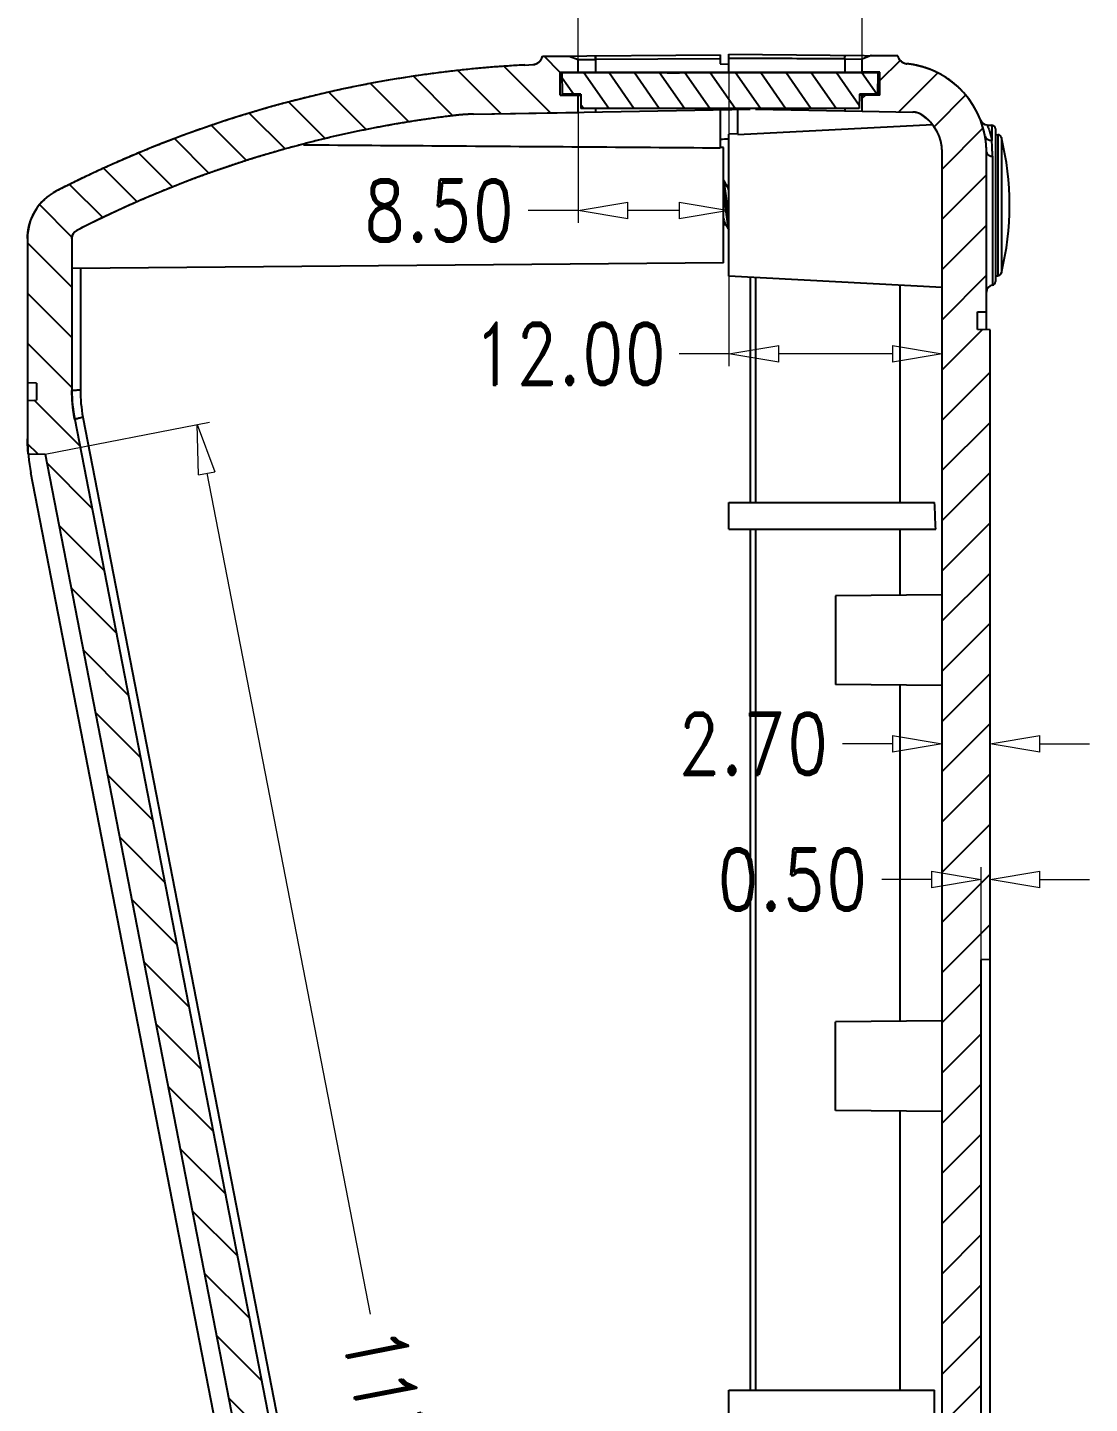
# Model space of a CAD drawing. Header units: millimetres. Extents: x 3559 to 4719, y 1270 to 1649.
# Drawn here: x 3699.2 to 3759, y 1490.3 to 1567.8 of the extents above; entities that cross this region are included whole.
import ezdxf

# ---------------------------------------------------------------- set-up
doc = ezdxf.new("R2010")
doc.units = ezdxf.units.MM
doc.layers.get('0').update_dxf_attribs({"linetype": 'CONTINUOUS'})
doc.layers.get('Defpoints').update_dxf_attribs({"linetype": 'CONTINUOUS'})
for name, color, linetype in [('02___PRT_ALL_AXES', 7, 'CONTINUOUS'), ('03___PRT_ALL_CURVES', 7, 'CONTINUOUS'), ('06___PRT_ALL_SURFS', 7, 'CONTINUOUS'), ('3_ALL_AXES', 7, 'CONTINUOUS')]:
    doc.layers.add(name, color=color, linetype=linetype)
doc.layers.add('dim', color=3, linetype='CONTINUOUS', lineweight=9)
doc.styles.add('longtou', font='romand.shx', dxfattribs={"width": 0.8, "bigfont": 'fangsong.shx'})
doc.dimstyles.new('YanXiu', dxfattribs={"dimtxt": 2.5, "dimasz": 2.2, "dimexe": 1, "dimexo": 0, "dimgap": 0.66, "dimtad": 0, "dimzin": 0, "dimdsep": 46, "dimtxsty": 'longtou', "dimblk": 'CLOSEDBLANK', "dimcen": 0, "dimclrd": 3, "dimclre": 3, "dimclrt": 7, "dimadec": 0, "dimazin": 0, "dimtfac": 1, "dimtdec": 4, "dimtofl": 0, "dimtmove": 0, "dimatfit": 3, "dimldrblk": 'CLOSEDBLANK', "dimfxl": 0, "dimtolj": 1, "dimtzin": 0, "dimlwd": 0, "dimlwe": 0, "dimarcsym": 0})

# ---------------------------------------------------------------- blocks, each defined once
blk = doc.blocks.new('_ClosedBlank')
at = {"color": 0, "linetype": 'ByBlock', "lineweight": -2}
for p, q in [((-1, 0.167), (0, 0)), ((-1, 0.167), (-1, -0.167)), ((0, 0), (-1, -0.167))]:
    blk.add_line(p, q, dxfattribs=at)
blk = doc.blocks.new('*D25')
at = {"layer": 'Defpoints', "color": 0}
for p in [(3730.202, 1570.229), (3730.202, 1566.038), (3746.202, 1566.069)]:
    blk.add_point(p, dxfattribs=at)
at = {"layer": 'dim', "color": 3, "lineweight": 5}
for p, q in [((3738.202, 1570.229), (3740.413, 1575.239)), ((3740.413, 1575.239), (3741.813, 1575.239)), ((3730.202, 1566.038), (3730.202, 1570.928)), ((3746.202, 1566.069), (3746.202, 1570.928)), ((3743.402, 1570.229), (3733.002, 1570.229))]:
    blk.add_line(p, q, dxfattribs=at)
at = {"layer": 'dim', "color": 3, "lineweight": 5, "xscale": 2.8, "yscale": 2.8, "zscale": 2.8, "rotation": 180}
blk.add_blockref('_ClosedBlank', (3730.202, 1570.229), dxfattribs=at)
at = {"layer": 'dim', "color": 3, "lineweight": 5, "xscale": 2.8, "yscale": 2.8, "zscale": 2.8}
blk.add_blockref('_ClosedBlank', (3746.202, 1570.229), dxfattribs=at)
at = {"layer": 'dim', "color": 7, "insert": (3747.979, 1575.239), "char_height": 3.5, "attachment_point": 5, "style": 'longtou'}
blk.add_mtext('16.00', dxfattribs=at)
blk = doc.blocks.new('*D33')
at = {"layer": 'Defpoints', "color": 0}
for p in [(3700.2, 1543.822), (3731.108, 1430.52), (3722.547, 1428.856)]:
    blk.add_point(p, dxfattribs=at)
at = {"layer": 'dim', "color": 3, "lineweight": 5}
for p, q in [((3700.2, 1543.822), (3709.447, 1545.619)), ((3709.295, 1542.737), (3718.503, 1495.365)), ((3730.573, 1433.269), (3721.365, 1480.641)), ((3722.547, 1428.856), (3731.794, 1430.654))]:
    blk.add_line(p, q, dxfattribs=at)
at = {"layer": 'dim', "color": 3, "lineweight": 5, "xscale": 2.8, "yscale": 2.8, "zscale": 2.8}
for p, rotation in [((3708.761, 1545.486), 100.9999999999931), ((3731.108, 1430.52), 280.9999999999931)]:
    blk.add_blockref('_ClosedBlank', p, dxfattribs=dict(at, rotation=rotation))
at = {"layer": 'dim', "color": 7, "insert": (3719.934, 1488.003), "char_height": 3.5, "attachment_point": 5, "rotation": 281, "style": 'longtou'}
blk.add_mtext('117.12', dxfattribs=at)
blk = doc.blocks.new('*D34')
at = {"layer": 'Defpoints', "color": 0}
for p in [(3738.702, 1565.289), (3730.202, 1563.069), (3730.202, 1557.541)]:
    blk.add_point(p, dxfattribs=at)
at = {"layer": 'dim', "color": 3, "lineweight": 5}
for p, q in [((3738.702, 1565.289), (3738.702, 1556.842)), ((3730.202, 1563.069), (3730.202, 1556.842)), ((3730.202, 1557.541), (3727.402, 1557.541)), ((3735.902, 1557.541), (3733.002, 1557.541))]:
    blk.add_line(p, q, dxfattribs=at)
at = {"layer": 'dim', "color": 3, "lineweight": 5, "xscale": 2.8, "yscale": 2.8, "zscale": 2.8, "rotation": 180}
blk.add_blockref('_ClosedBlank', (3730.202, 1557.541), dxfattribs=at)
at = {"layer": 'dim', "color": 3, "lineweight": 5, "xscale": 2.8, "yscale": 2.8, "zscale": 2.8}
blk.add_blockref('_ClosedBlank', (3738.702, 1557.541), dxfattribs=at)
at = {"layer": 'dim', "color": 7, "insert": (3722.369, 1557.541), "char_height": 3.5, "attachment_point": 5, "style": 'longtou'}
blk.add_mtext('8.50', dxfattribs=at)
blk = doc.blocks.new('*D35')
at = {"layer": 'Defpoints', "color": 0}
for p in [(3738.702, 1566.339), (3750.702, 1553.21), (3738.702, 1549.465)]:
    blk.add_point(p, dxfattribs=at)
at = {"layer": 'dim', "color": 3, "lineweight": 5}
for p, q in [((3738.702, 1566.339), (3738.702, 1548.765)), ((3750.702, 1553.21), (3750.702, 1548.765)), ((3738.702, 1549.465), (3735.902, 1549.465)), ((3747.902, 1549.465), (3741.502, 1549.465))]:
    blk.add_line(p, q, dxfattribs=at)
at = {"layer": 'dim', "color": 3, "lineweight": 5, "xscale": 2.8, "yscale": 2.8, "zscale": 2.8, "rotation": 180}
blk.add_blockref('_ClosedBlank', (3738.702, 1549.465), dxfattribs=at)
at = {"layer": 'dim', "color": 3, "lineweight": 5, "xscale": 2.8, "yscale": 2.8, "zscale": 2.8}
blk.add_blockref('_ClosedBlank', (3750.702, 1549.465), dxfattribs=at)
at = {"layer": 'dim', "color": 7, "insert": (3729.736, 1549.465), "char_height": 3.5, "attachment_point": 5, "style": 'longtou'}
blk.add_mtext('12.00', dxfattribs=at)
blk = doc.blocks.new('*D36')
at = {"layer": 'Defpoints', "color": 0}
for p in [(3752.902, 1519.852), (3752.902, 1515.336), (3753.402, 1515.339)]:
    blk.add_point(p, dxfattribs=at)
at = {"layer": 'dim', "color": 3, "lineweight": 5}
for p, q in [((3752.902, 1515.336), (3752.902, 1520.552)), ((3753.402, 1515.339), (3753.402, 1520.552)), ((3750.102, 1519.852), (3747.302, 1519.852)), ((3756.202, 1519.852), (3759.002, 1519.852))]:
    blk.add_line(p, q, dxfattribs=at)
at = {"layer": 'dim', "color": 3, "lineweight": 5, "xscale": 2.8, "yscale": 2.8, "zscale": 2.8}
blk.add_blockref('_ClosedBlank', (3752.902, 1519.852), dxfattribs=at)
at = {"layer": 'dim', "color": 3, "lineweight": 5, "xscale": 2.8, "yscale": 2.8, "zscale": 2.8, "rotation": 180}
blk.add_blockref('_ClosedBlank', (3753.402, 1519.852), dxfattribs=at)
at = {"layer": 'dim', "color": 7, "insert": (3742.269, 1519.852), "char_height": 3.5, "attachment_point": 5, "style": 'longtou'}
blk.add_mtext('0.50', dxfattribs=at)
blk = doc.blocks.new('*D37')
at = {"layer": 'Defpoints', "color": 0}
for p in [(3750.702, 1527.502), (3750.702, 1525.934), (3753.402, 1525.806)]:
    blk.add_point(p, dxfattribs=at)
at = {"layer": 'dim', "color": 3, "lineweight": 5}
for p, q in [((3750.702, 1525.934), (3750.702, 1528.202)), ((3753.402, 1525.806), (3753.402, 1528.202)), ((3747.902, 1527.502), (3745.102, 1527.502)), ((3756.202, 1527.502), (3759.002, 1527.502))]:
    blk.add_line(p, q, dxfattribs=at)
at = {"layer": 'dim', "color": 3, "lineweight": 5, "xscale": 2.8, "yscale": 2.8, "zscale": 2.8}
blk.add_blockref('_ClosedBlank', (3750.702, 1527.502), dxfattribs=at)
at = {"layer": 'dim', "color": 3, "lineweight": 5, "xscale": 2.8, "yscale": 2.8, "zscale": 2.8, "rotation": 180}
blk.add_blockref('_ClosedBlank', (3753.402, 1527.502), dxfattribs=at)
at = {"layer": 'dim', "color": 7, "insert": (3740.069, 1527.502), "char_height": 3.5, "attachment_point": 5, "style": 'longtou'}
blk.add_mtext('2.70', dxfattribs=at)

msp = doc.modelspace()

# ---------------------------------------------------------------- hatches: boundary and pattern name
h = msp.add_hatch()
h.set_pattern_fill('DEFAULT__3', color=5, scale=2, angle=135, style=0)
h.set_pattern_definition([(135, (2752.7221, 1037.0707), (-1.4142136, -1.4142136), [])])
edge = h.paths.add_edge_path()
edge.add_line((3738.702, 1414.889), (3738.702, 1415.892))
edge.add_line((3738.702, 1415.892), (3739.902, 1415.913))
edge.add_line((3739.902, 1415.913), (3739.902, 1416.779))
edge.add_line((3739.902, 1416.779), (3727.189, 1417.445))
edge.add_spline(control_points=[(3726.724, 1417.849), (3726.769, 1417.615), (3726.95, 1417.458), (3727.189, 1417.445)], knot_values=[0, 0, 0, 0, 1, 1, 1, 1], degree=3, periodic=0)
edge.add_line((3726.724, 1417.849), (3701.859, 1545.77))
edge.add_spline(control_points=[(3701.859, 1545.77), (3701.755, 1546.305), (3701.702, 1546.847), (3701.702, 1547.392)], knot_values=[0, 0, 0, 0, 1, 1, 1, 1], degree=3, periodic=0)
edge.add_line((3701.702, 1547.392), (3701.702, 1555.972))
edge.add_spline(control_points=[(3701.702, 1555.972), (3701.702, 1556.165), (3701.803, 1556.329), (3701.975, 1556.417)], knot_values=[0, 0, 0, 0, 1, 1, 1, 1], degree=3, periodic=0)
edge.add_spline(control_points=[(3723.325, 1562.9), (3715.858, 1562.027), (3708.665, 1559.843), (3701.975, 1556.417)], knot_values=[0, 0, 0, 0, 1, 1, 1, 1], degree=3, periodic=0)
edge.add_spline(control_points=[(3724.311, 1562.966), (3723.982, 1562.961), (3723.652, 1562.939), (3723.325, 1562.9)], knot_values=[0, 0, 0, 0, 1, 1, 1, 1], degree=3, periodic=0)
edge.add_line((3724.311, 1562.966), (3730.202, 1563.069))
edge.add_line((3730.202, 1563.069), (3730.202, 1564.039))
edge.add_line((3730.202, 1564.039), (3729.202, 1564.039))
edge.add_line((3729.202, 1564.039), (3729.202, 1565.339))
edge.add_line((3729.202, 1565.339), (3730.202, 1565.339))
edge.add_line((3730.202, 1565.339), (3730.202, 1566.038))
edge.add_line((3730.202, 1566.038), (3729.701, 1566.238))
edge.add_line((3729.701, 1566.238), (3728.202, 1566.225))
edge.add_spline(control_points=[(3727.649, 1565.759), (3727.927, 1565.774), (3728.14, 1565.953), (3728.202, 1566.225)], knot_values=[0, 0, 0, 0, 1, 1, 1, 1], degree=3, periodic=0)
edge.add_line((3727.649, 1565.759), (3727.202, 1565.736))
edge.add_spline(control_points=[(3727.202, 1565.736), (3717.978, 1565.252), (3709.057, 1562.852), (3700.835, 1558.642)], knot_values=[0, 0, 0, 0, 1, 1, 1, 1], degree=3, periodic=0)
edge.add_spline(control_points=[(3699.202, 1555.972), (3699.202, 1557.128), (3699.806, 1558.115), (3700.835, 1558.642)], knot_values=[0, 0, 0, 0, 1, 1, 1, 1], degree=3, periodic=0)
edge.add_line((3699.202, 1555.972), (3699.202, 1547.839))
edge.add_line((3699.202, 1547.839), (3699.702, 1547.812))
edge.add_line((3699.702, 1547.812), (3699.702, 1546.865))
edge.add_line((3699.702, 1546.865), (3699.202, 1546.839))
edge.add_line((3699.202, 1546.839), (3699.202, 1544.675))
edge.add_spline(control_points=[(3699.238, 1543.839), (3699.214, 1544.117), (3699.202, 1544.396), (3699.202, 1544.675)], knot_values=[0, 0, 0, 0, 1, 1, 1, 1], degree=3, periodic=0)
edge.add_line((3699.238, 1543.839), (3700.2, 1543.822))
edge.add_line((3700.2, 1543.822), (3722.547, 1428.856))
edge.add_line((3722.547, 1428.856), (3721.532, 1428.839))
edge.add_line((3721.532, 1428.839), (3722.098, 1425.926))
edge.add_line((3722.098, 1425.926), (3722.612, 1425.899))
edge.add_line((3722.612, 1425.899), (3722.793, 1424.969))
edge.add_line((3722.793, 1424.969), (3722.289, 1424.942))
edge.add_line((3722.289, 1424.942), (3723.755, 1417.399))
edge.add_spline(control_points=[(3726.543, 1414.976), (3725.111, 1415.051), (3724.029, 1415.992), (3723.755, 1417.399)], knot_values=[0, 0, 0, 0, 1, 1, 1, 1], degree=3, periodic=0)
edge.add_line((3726.543, 1414.976), (3738.202, 1414.365))
edge.add_line((3738.202, 1414.365), (3738.202, 1414.88))
edge.add_line((3738.202, 1414.88), (3738.702, 1414.889))
h = msp.add_hatch()
h.set_pattern_fill('A', color=5, scale=2, angle=45, style=0)
h.set_pattern_definition([(45, (2752.7221, 1037.0707), (-1.4142136, 1.4142136), [])])
edge = h.paths.add_edge_path()
edge.add_line((3738.702, 1414.339), (3738.702, 1415.842))
edge.add_line((3738.702, 1415.842), (3740.202, 1415.868))
edge.add_line((3740.202, 1415.868), (3740.202, 1416.921))
edge.add_line((3740.202, 1416.921), (3748.333, 1417.347))
edge.add_spline(control_points=[(3750.702, 1419.843), (3750.702, 1418.439), (3749.736, 1417.42), (3748.333, 1417.347)], knot_values=[0, 0, 0, 0, 1, 1, 1, 1], degree=3, periodic=0)
edge.add_line((3750.702, 1419.843), (3750.702, 1560.834))
edge.add_spline(control_points=[(3750.702, 1560.834), (3750.702, 1561.69), (3750.297, 1562.445), (3749.583, 1562.918)], knot_values=[0, 0, 0, 0, 1, 1, 1, 1], degree=3, periodic=0)
edge.add_spline(control_points=[(3749.583, 1562.918), (3749.423, 1563.024), (3749.24, 1563.081), (3749.048, 1563.084)], knot_values=[0, 0, 0, 0, 1, 1, 1, 1], degree=3, periodic=0)
edge.add_line((3749.048, 1563.084), (3746.202, 1563.134))
edge.add_line((3746.202, 1563.134), (3746.202, 1564.039))
edge.add_line((3746.202, 1564.039), (3747.202, 1564.039))
edge.add_line((3747.202, 1564.039), (3747.202, 1565.339))
edge.add_line((3747.202, 1565.339), (3746.202, 1565.339))
edge.add_line((3746.202, 1565.339), (3746.202, 1566.069))
edge.add_line((3746.202, 1566.069), (3746.704, 1566.269))
edge.add_line((3746.704, 1566.269), (3748.202, 1566.256))
edge.add_spline(control_points=[(3748.202, 1566.256), (3748.267, 1566.004), (3748.463, 1565.834), (3748.722, 1565.807)], knot_values=[0, 0, 0, 0, 1, 1, 1, 1], degree=3, periodic=0)
edge.add_spline(control_points=[(3753.202, 1560.834), (3753.202, 1563.527), (3751.4, 1565.527), (3748.722, 1565.807)], knot_values=[0, 0, 0, 0, 1, 1, 1, 1], degree=3, periodic=0)
edge.add_line((3753.202, 1560.834), (3753.202, 1551.839))
edge.add_line((3753.202, 1551.839), (3752.702, 1551.83))
edge.add_line((3752.702, 1551.83), (3752.702, 1550.839))
edge.add_line((3752.702, 1550.839), (3753.402, 1550.826))
edge.add_line((3753.402, 1550.826), (3753.402, 1515.339))
edge.add_line((3753.402, 1515.339), (3752.902, 1515.336))
edge.add_line((3752.902, 1515.336), (3752.902, 1465.341))
edge.add_line((3752.902, 1465.341), (3753.402, 1465.339))
edge.add_line((3753.402, 1465.339), (3753.402, 1429.851))
edge.add_line((3753.402, 1429.851), (3752.702, 1429.839))
edge.add_line((3752.702, 1429.839), (3752.702, 1428.847))
edge.add_line((3752.702, 1428.847), (3753.202, 1428.839))
edge.add_line((3753.202, 1428.839), (3753.202, 1419.843))
edge.add_spline(control_points=[(3753.202, 1419.843), (3753.202, 1417.035), (3751.269, 1414.997), (3748.464, 1414.85)], knot_values=[0, 0, 0, 0, 1, 1, 1, 1], degree=3, periodic=0)
edge.add_line((3748.464, 1414.85), (3738.702, 1414.339))
h = msp.add_hatch()
h.set_pattern_fill('DEFAULT__2', color=2, scale=1.165729, angle=125, style=0)
h.set_pattern_definition([(125, (2752.7221, 1037.0707), (-0.9549097, -0.668635), [])])
h.paths.add_polyline_path([(3747.102, 1565.289), (3729.302, 1565.289), (3729.323, 1564.089), (3730.352, 1564.089), (3730.366, 1563.289), (3746.038, 1563.289), (3746.052, 1564.089), (3747.081, 1564.089)])

# ---------------------------------------------------------------- linework, layer by layer
at = {"color": 7, "linetype": 'Continuous'}
for p, q in [((3727.202, 1565.736), (3727.649, 1565.759)), ((3727.202, 1565.736), (3727.649, 1565.759)), ((3728.202, 1566.225), (3738.202, 1566.312)), ((3728.202, 1566.225), (3729.701, 1566.238)), ((3729.701, 1566.238), (3730.202, 1566.038)), ((3729.701, 1566.238), (3730.202, 1566.038)), ((3730.202, 1566.038), (3731.185, 1566.051)), ((3730.202, 1565.339), (3730.202, 1566.038)), ((3730.202, 1565.339), (3730.202, 1566.038)), ((3731.175, 1566.251), (3731.19, 1566.051)), ((3738.202, 1566.08), (3731.185, 1566.051)), ((3731.185, 1566.051), (3731.185, 1565.339)), ((3738.202, 1566.312), (3738.202, 1565.797)), ((3738.202, 1565.797), (3738.702, 1565.789)), ((3738.702, 1566.339), (3748.202, 1566.256)), ((3738.702, 1565.289), (3738.702, 1566.339)), ((3745.23, 1566.282), (3745.215, 1566.082)), ((3745.22, 1566.082), (3746.202, 1566.069)), ((3745.22, 1566.082), (3745.22, 1565.339)), ((3746.704, 1566.269), (3746.202, 1566.069)), ((3746.704, 1566.269), (3746.202, 1566.069)), ((3746.202, 1565.339), (3746.202, 1566.069)), ((3746.202, 1565.339), (3746.202, 1566.069)), ((3748.202, 1566.256), (3746.704, 1566.269)), ((3729.202, 1565.339), (3747.202, 1565.339)), ((3729.202, 1564.039), (3729.202, 1565.339)), ((3729.202, 1564.039), (3729.202, 1565.339)), ((3729.202, 1565.339), (3730.202, 1565.339)), ((3747.102, 1565.289), (3729.302, 1565.289)), ((3729.323, 1564.089), (3729.302, 1565.289)), ((3729.323, 1564.089), (3729.302, 1565.289)), ((3747.102, 1565.289), (3729.302, 1565.289)), ((3731.168, 1565.339), (3731.168, 1565.289)), ((3745.237, 1565.339), (3745.237, 1565.289)), ((3747.202, 1565.339), (3746.202, 1565.339)), ((3747.081, 1564.089), (3747.102, 1565.289)), ((3747.081, 1564.089), (3747.102, 1565.289)), ((3747.202, 1564.039), (3747.202, 1565.339)), ((3747.202, 1564.039), (3747.202, 1565.339)), ((3729.202, 1564.039), (3730.352, 1564.039)), ((3729.202, 1564.039), (3730.202, 1564.039)), ((3730.352, 1564.089), (3729.323, 1564.089)), ((3730.352, 1564.089), (3729.323, 1564.089)), ((3730.202, 1563.069), (3730.202, 1564.039)), ((3730.202, 1563.069), (3730.202, 1564.039)), ((3730.352, 1564.089), (3730.366, 1563.289)), ((3730.352, 1564.089), (3730.366, 1563.289)), ((3746.052, 1564.089), (3746.038, 1563.289)), ((3746.052, 1564.089), (3746.038, 1563.289)), ((3747.081, 1564.089), (3746.052, 1564.089)), ((3747.081, 1564.089), (3746.052, 1564.089)), ((3747.202, 1564.039), (3746.052, 1564.039)), ((3746.202, 1563.134), (3746.202, 1564.039)), ((3747.202, 1564.039), (3746.202, 1564.039)), ((3746.202, 1563.134), (3746.202, 1564.039)), ((3724.311, 1562.966), (3739.902, 1563.239)), ((3724.311, 1562.966), (3730.202, 1563.069)), ((3746.038, 1563.289), (3730.366, 1563.289)), ((3746.038, 1563.289), (3730.366, 1563.289)), ((3731.185, 1563.289), (3731.185, 1563.086)), ((3738.202, 1563.209), (3738.202, 1561.052)), ((3739.202, 1561.819), (3739.202, 1563.226)), ((3739.902, 1563.289), (3739.902, 1563.239)), ((3746.202, 1563.134), (3749.048, 1563.084)), ((3746.202, 1563.134), (3749.048, 1563.084)), ((3739.202, 1561.865), (3738.702, 1561.839)), ((3738.702, 1553.839), (3738.702, 1561.839)), ((3739.202, 1561.819), (3750.163, 1562.386)), ((3753.256, 1562.346), (3753.506, 1562.342)), ((3753.506, 1562.342), (3753.506, 1561.489)), ((3753.702, 1562.142), (3753.702, 1553.535)), ((3753.849, 1561.81), (3753.849, 1553.867)), ((3738.402, 1561.089), (3738.202, 1561.09)), ((3738.402, 1554.589), (3738.402, 1561.088)), ((3754.04, 1561.658), (3754.04, 1554.019)), ((3750.702, 1419.843), (3750.702, 1560.834)), ((3750.702, 1419.843), (3750.702, 1560.834)), ((3753.202, 1550.83), (3753.202, 1560.834)), ((3753.202, 1551.839), (3753.202, 1560.834)), ((3753.536, 1560.592), (3753.536, 1553.338)), ((3738.501, 1557.85), (3738.499, 1557.866)), ((3738.505, 1557.815), (3738.501, 1557.85)), ((3738.604, 1557.827), (3738.599, 1557.866)), ((3699.202, 1555.972), (3699.202, 1544.675)), ((3699.202, 1555.972), (3699.202, 1547.839)), ((3701.702, 1555.972), (3701.702, 1547.392)), ((3701.702, 1555.972), (3701.702, 1547.392)), ((3738.402, 1554.589), (3701.702, 1554.268)), ((3702.176, 1554.272), (3702.176, 1547.431)), ((3750.702, 1553.21), (3738.702, 1553.839)), ((3739.902, 1553.776), (3739.902, 1541.089)), ((3752.702, 1551.83), (3753.202, 1551.839)), ((3752.702, 1551.83), (3753.202, 1551.839)), ((3752.702, 1550.839), (3752.702, 1551.83)), ((3752.702, 1550.839), (3752.702, 1551.83)), ((3753.402, 1550.826), (3752.702, 1550.839)), ((3753.402, 1550.826), (3752.702, 1550.839)), ((3753.402, 1429.851), (3753.402, 1550.826)), ((3753.402, 1515.339), (3753.402, 1550.826)), ((3699.702, 1547.812), (3699.202, 1547.839)), ((3699.702, 1547.812), (3699.202, 1547.839)), ((3699.702, 1547.812), (3699.702, 1546.865)), ((3699.702, 1547.812), (3699.702, 1546.865)), ((3699.202, 1546.839), (3699.702, 1546.865)), ((3699.202, 1546.839), (3699.702, 1546.865)), ((3699.202, 1546.839), (3699.202, 1544.675)), ((3701.859, 1545.77), (3726.724, 1417.849)), ((3701.859, 1545.77), (3726.724, 1417.849)), ((3702.323, 1545.904), (3725.557, 1426.292)), ((3699.238, 1543.839), (3700.2, 1543.822)), ((3699.238, 1543.839), (3700.2, 1543.822)), ((3700.2, 1543.822), (3722.547, 1428.856)), ((3700.2, 1543.822), (3722.547, 1428.856)), ((3723.755, 1417.399), (3699.386, 1542.767)), ((3738.702, 1541.089), (3750.277, 1541.089)), ((3738.702, 1539.589), (3738.702, 1541.089)), ((3738.702, 1539.589), (3750.344, 1539.589)), ((3739.902, 1539.589), (3739.902, 1491.089)), ((3750.702, 1535.891), (3744.702, 1535.839)), ((3744.702, 1535.839), (3744.702, 1530.839)), ((3750.702, 1530.786), (3744.702, 1530.839)), ((3753.402, 1515.339), (3752.902, 1515.336)), ((3753.402, 1515.339), (3752.902, 1515.336)), ((3752.902, 1465.341), (3752.902, 1515.336)), ((3752.902, 1465.341), (3752.902, 1515.336)), ((3750.702, 1511.891), (3744.702, 1511.839)), ((3744.702, 1506.839), (3744.702, 1511.839)), ((3750.702, 1506.786), (3744.702, 1506.839)), ((3738.702, 1489.589), (3738.702, 1491.089)), ((3738.702, 1491.089), (3750.271, 1491.089))]:
    msp.add_line(p, q, dxfattribs=at)
for points in [[(3753.245, 1562.346), (3753.125, 1562.367), (3752.975, 1562.459), (3752.878, 1562.605)], [(3738.605, 1558.899), (3738.446, 1559.168), (3738.402, 1559.241)], [(3738.499, 1556.778), (3738.663, 1556.502), (3738.702, 1556.436)]]:
    msp.add_lwpolyline(points, dxfattribs=at)
for centre, radius, start, end in [((3730.623, 1500.473), 65.353, 93, 117.1163), ((3727.617, 1566.358), 0.6, 273, 347.15818), ((3748.784, 1566.404), 0.6, 194.27029, 264.03985), ((3748.202, 1560.834), 5, 0, 84.03985), ((3730.623, 1500.473), 62.853, 96.66782, 117.1163), ((3724.486, 1552.968), 10, 91, 96.66782), ((3749.031, 1562.084), 1, 56.47605, 89), ((3748.202, 1560.834), 2.5, 0, 56.47605), ((3753.502, 1562.142), 0.2, 0, 89), ((3753.845, 1561.61), 0.2, 13.81706, 89), ((3733.235, 1661.435), 100.002, 272.84787, 273.13715), ((3740.156, 1560.596), 13.38, 359.98613, 3.82747), ((3702.202, 1555.972), 3, 117.1163, 180), ((3702.202, 1555.972), 0.5, 117.1163, 180), ((3753.602, 1552.943), 0.4, 99.59407, 180), ((3753.502, 1553.535), 0.2, 279.59407, 0), ((3753.845, 1554.067), 0.2, 271, 346.18294), ((3710.202, 1547.392), 8.5, 180, 191), ((3710.187, 1547.431), 8.011, 179.99995, 190.99246), ((3709.202, 1544.675), 10, 180, 191), ((3511.119, 1529.7), 239.43, 2.36691, 2.72622)]:
    msp.add_arc(centre, radius, start, end, dxfattribs=at)
for points, start_tangent, end_tangent in [([(3727.202, 1565.736), (3726.776, 1565.712), (3726.35, 1565.686), (3725.924, 1565.656), (3725.497, 1565.624), (3725.071, 1565.589), (3724.644, 1565.551), (3724.218, 1565.511), (3723.792, 1565.467), (3723.365, 1565.421), (3722.939, 1565.372), (3722.513, 1565.32), (3722.087, 1565.266), (3721.661, 1565.208), (3721.236, 1565.148), (3720.81, 1565.085), (3720.385, 1565.019), (3719.961, 1564.95), (3719.536, 1564.878), (3719.112, 1564.804), (3718.689, 1564.726), (3718.265, 1564.646), (3717.842, 1564.564), (3717.42, 1564.478), (3716.998, 1564.389), (3716.577, 1564.298), (3716.156, 1564.204), (3715.736, 1564.107), (3715.316, 1564.008), (3714.897, 1563.905), (3714.479, 1563.8), (3714.061, 1563.692), (3713.644, 1563.581), (3713.228, 1563.468), (3712.812, 1563.352), (3712.398, 1563.233), (3711.984, 1563.111), (3711.571, 1562.987), (3711.159, 1562.86), (3710.748, 1562.73), (3710.337, 1562.597), (3709.928, 1562.462), (3709.52, 1562.324), (3709.112, 1562.184), (3708.706, 1562.041), (3708.301, 1561.895), (3707.897, 1561.747), (3707.494, 1561.596), (3707.092, 1561.442), (3706.691, 1561.286), (3706.291, 1561.127), (3705.893, 1560.966), (3705.496, 1560.802), (3705.1, 1560.636), (3704.705, 1560.467), (3704.312, 1560.295), (3703.92, 1560.121), (3703.53, 1559.945), (3703.14, 1559.766), (3702.752, 1559.585), (3702.366, 1559.401), (3701.981, 1559.215), (3701.598, 1559.026), (3701.216, 1558.835), (3700.835, 1558.642)], (-0.99863, -0.052336), (-0.890083, -0.455798)), ([(3727.649, 1565.759), (3727.66, 1565.76), (3727.672, 1565.761), (3727.683, 1565.762), (3727.694, 1565.763), (3727.706, 1565.765), (3727.717, 1565.767), (3727.729, 1565.769), (3727.741, 1565.771), (3727.752, 1565.774), (3727.764, 1565.777), (3727.775, 1565.78), (3727.787, 1565.783), (3727.798, 1565.786), (3727.81, 1565.79), (3727.821, 1565.794), (3727.833, 1565.798), (3727.844, 1565.803), (3727.856, 1565.808), (3727.867, 1565.813), (3727.878, 1565.818), (3727.889, 1565.823), (3727.9, 1565.829), (3727.911, 1565.835), (3727.922, 1565.841), (3727.933, 1565.848), (3727.943, 1565.855), (3727.954, 1565.861), (3727.964, 1565.869), (3727.974, 1565.876), (3727.984, 1565.884), (3727.994, 1565.891), (3728.004, 1565.899), (3728.013, 1565.908), (3728.023, 1565.916), (3728.032, 1565.924), (3728.041, 1565.933), (3728.05, 1565.942), (3728.058, 1565.951), (3728.067, 1565.961), (3728.075, 1565.97), (3728.083, 1565.98), (3728.091, 1565.989), (3728.098, 1565.999), (3728.105, 1566.009), (3728.112, 1566.019), (3728.119, 1566.03), (3728.126, 1566.04), (3728.132, 1566.05), (3728.139, 1566.061), (3728.144, 1566.072), (3728.15, 1566.082), (3728.156, 1566.093), (3728.161, 1566.104), (3728.166, 1566.115), (3728.171, 1566.126), (3728.175, 1566.137), (3728.179, 1566.148), (3728.183, 1566.159), (3728.187, 1566.17), (3728.191, 1566.181), (3728.194, 1566.192), (3728.197, 1566.203), (3728.2, 1566.214), (3728.202, 1566.225)], (0.99863, 0.052336), (0.22226, 0.974987)), ([(3731.19, 1566.051), (3731.197, 1566.151), (3731.205, 1566.251)], (-0.001263, 0.999999), (0.151441, 0.988466)), ([(3745.22, 1566.082), (3743.067, 1566.09), (3740.896, 1566.1), (3738.702, 1566.11)], (-0.999992, 0.003912), (-0.999989, 0.004635)), ([(3745.203, 1566.282), (3745.21, 1566.182)], (0.124403, -0.992232), (0.063551, -0.997979)), ([(3745.21, 1566.182), (3745.215, 1566.082)], (0.063551, -0.997979), (-0.005696, -0.999984)), ([(3748.202, 1566.256), (3748.205, 1566.245), (3748.208, 1566.235), (3748.211, 1566.224), (3748.215, 1566.214), (3748.218, 1566.204), (3748.222, 1566.193), (3748.226, 1566.183), (3748.23, 1566.173), (3748.235, 1566.162), (3748.239, 1566.152), (3748.244, 1566.142), (3748.249, 1566.132), (3748.254, 1566.122), (3748.26, 1566.112), (3748.265, 1566.102), (3748.271, 1566.092), (3748.277, 1566.082), (3748.284, 1566.072), (3748.29, 1566.063), (3748.297, 1566.053), (3748.304, 1566.044), (3748.311, 1566.035), (3748.318, 1566.025), (3748.325, 1566.016), (3748.333, 1566.008), (3748.341, 1565.999), (3748.349, 1565.99), (3748.357, 1565.982), (3748.365, 1565.974), (3748.374, 1565.965), (3748.383, 1565.957), (3748.392, 1565.95), (3748.401, 1565.942), (3748.41, 1565.935), (3748.419, 1565.927), (3748.428, 1565.92), (3748.438, 1565.913), (3748.448, 1565.907), (3748.457, 1565.9), (3748.467, 1565.894), (3748.477, 1565.888), (3748.487, 1565.882), (3748.497, 1565.876), (3748.508, 1565.871), (3748.518, 1565.866), (3748.529, 1565.861), (3748.539, 1565.856), (3748.55, 1565.851), (3748.56, 1565.847), (3748.571, 1565.843), (3748.582, 1565.839), (3748.592, 1565.835), (3748.603, 1565.831), (3748.614, 1565.828), (3748.625, 1565.825), (3748.635, 1565.822), (3748.646, 1565.82), (3748.657, 1565.817), (3748.668, 1565.815), (3748.679, 1565.813), (3748.689, 1565.811), (3748.7, 1565.809), (3748.711, 1565.808), (3748.722, 1565.807)], (0.246497, -0.969144), (0.994594, -0.103837)), ([(3753.202, 1560.834), (3753.202, 1560.886), (3753.201, 1560.939), (3753.2, 1560.992), (3753.198, 1561.045), (3753.195, 1561.098), (3753.192, 1561.151), (3753.189, 1561.205), (3753.184, 1561.258), (3753.18, 1561.312), (3753.174, 1561.366), (3753.168, 1561.42), (3753.161, 1561.474), (3753.154, 1561.528), (3753.146, 1561.583), (3753.137, 1561.637), (3753.128, 1561.692), (3753.118, 1561.747), (3753.108, 1561.801), (3753.097, 1561.856), (3753.085, 1561.911), (3753.073, 1561.965), (3753.06, 1562.02), (3753.046, 1562.075), (3753.032, 1562.13), (3753.016, 1562.185), (3753.001, 1562.239), (3752.984, 1562.294), (3752.967, 1562.349), (3752.95, 1562.403), (3752.931, 1562.458), (3752.912, 1562.512), (3752.893, 1562.567), (3752.872, 1562.621), (3752.851, 1562.675), (3752.829, 1562.729), (3752.807, 1562.783), (3752.784, 1562.837), (3752.76, 1562.89), (3752.736, 1562.943), (3752.711, 1562.996), (3752.685, 1563.049), (3752.658, 1563.102), (3752.631, 1563.154), (3752.604, 1563.207), (3752.575, 1563.259), (3752.546, 1563.31), (3752.516, 1563.362), (3752.486, 1563.413), (3752.455, 1563.464), (3752.423, 1563.514), (3752.391, 1563.564), (3752.358, 1563.614), (3752.325, 1563.663), (3752.291, 1563.712), (3752.256, 1563.761), (3752.221, 1563.809), (3752.185, 1563.857), (3752.148, 1563.905), (3752.111, 1563.952), (3752.073, 1563.999), (3752.035, 1564.045), (3751.996, 1564.091), (3751.957, 1564.136), (3751.917, 1564.181), (3751.877, 1564.225), (3751.836, 1564.269), (3751.794, 1564.312), (3751.752, 1564.355), (3751.71, 1564.397), (3751.667, 1564.439), (3751.623, 1564.48), (3751.579, 1564.521), (3751.535, 1564.561), (3751.49, 1564.601), (3751.445, 1564.64), (3751.399, 1564.678), (3751.353, 1564.716), (3751.306, 1564.754), (3751.26, 1564.79), (3751.212, 1564.826), (3751.165, 1564.862), (3751.117, 1564.897), (3751.068, 1564.931), (3751.02, 1564.965), (3750.97, 1564.998), (3750.921, 1565.03), (3750.871, 1565.062), (3750.822, 1565.093), (3750.771, 1565.123), (3750.721, 1565.153), (3750.67, 1565.182), (3750.619, 1565.211), (3750.568, 1565.239), (3750.517, 1565.266), (3750.465, 1565.293), (3750.413, 1565.319), (3750.361, 1565.344), (3750.309, 1565.368), (3750.257, 1565.392), (3750.204, 1565.416), (3750.151, 1565.438), (3750.099, 1565.46), (3750.046, 1565.482), (3749.993, 1565.502), (3749.94, 1565.522), (3749.887, 1565.542), (3749.834, 1565.56), (3749.781, 1565.578), (3749.727, 1565.596), (3749.674, 1565.612), (3749.621, 1565.628), (3749.567, 1565.644), (3749.514, 1565.659), (3749.461, 1565.673), (3749.408, 1565.686), (3749.354, 1565.699), (3749.301, 1565.712), (3749.248, 1565.723), (3749.195, 1565.734), (3749.142, 1565.745), (3749.089, 1565.755), (3749.036, 1565.764), (3748.983, 1565.772), (3748.931, 1565.78), (3748.878, 1565.788), (3748.826, 1565.795), (3748.774, 1565.801), (3748.722, 1565.807)], (0, 1), (-0.994594, 0.103837)), ([(3723.325, 1562.9), (3722.978, 1562.859), (3722.632, 1562.815), (3722.286, 1562.77), (3721.94, 1562.723), (3721.594, 1562.674), (3721.249, 1562.622), (3720.903, 1562.569), (3720.558, 1562.514), (3720.212, 1562.457), (3719.867, 1562.398), (3719.522, 1562.337), (3719.178, 1562.275), (3718.833, 1562.21), (3718.489, 1562.143), (3718.146, 1562.074), (3717.802, 1562.004), (3717.459, 1561.931), (3717.116, 1561.857), (3716.774, 1561.781), (3716.431, 1561.702), (3716.09, 1561.622), (3715.748, 1561.54), (3715.407, 1561.456), (3715.067, 1561.37), (3714.727, 1561.282), (3714.387, 1561.192), (3714.048, 1561.101), (3713.709, 1561.007), (3713.371, 1560.911), (3713.033, 1560.814), (3712.696, 1560.715), (3712.36, 1560.614), (3712.024, 1560.51), (3711.688, 1560.406), (3711.353, 1560.299), (3711.019, 1560.19), (3710.686, 1560.08), (3710.353, 1559.967), (3710.021, 1559.853), (3709.689, 1559.737), (3709.358, 1559.619), (3709.028, 1559.499), (3708.699, 1559.378), (3708.37, 1559.254), (3708.042, 1559.129), (3707.715, 1559.002), (3707.389, 1558.873), (3707.063, 1558.743), (3706.738, 1558.61), (3706.414, 1558.476), (3706.091, 1558.34), (3705.769, 1558.203), (3705.448, 1558.063), (3705.127, 1557.922), (3704.808, 1557.779), (3704.489, 1557.635), (3704.171, 1557.488), (3703.855, 1557.34), (3703.539, 1557.191), (3703.224, 1557.039), (3702.91, 1556.886), (3702.597, 1556.731), (3702.285, 1556.575), (3701.975, 1556.417)], (-0.993236, -0.116113), (-0.890083, -0.455798)), ([(3724.311, 1562.966), (3724.25, 1562.965), (3724.188, 1562.963), (3724.126, 1562.961), (3724.064, 1562.959), (3724.002, 1562.956), (3723.941, 1562.953), (3723.879, 1562.949), (3723.817, 1562.946), (3723.756, 1562.941), (3723.694, 1562.936), (3723.632, 1562.931), (3723.571, 1562.926), (3723.509, 1562.92), (3723.448, 1562.914), (3723.386, 1562.907), (3723.325, 1562.9)], (-0.999848, -0.017452), (-0.993236, -0.116113)), ([(3749.583, 1562.918), (3749.568, 1562.927), (3749.554, 1562.937), (3749.538, 1562.946), (3749.523, 1562.955), (3749.508, 1562.963), (3749.492, 1562.972), (3749.476, 1562.98), (3749.46, 1562.987), (3749.444, 1562.995), (3749.428, 1563.002), (3749.412, 1563.009), (3749.395, 1563.016), (3749.378, 1563.022), (3749.362, 1563.028), (3749.345, 1563.034), (3749.328, 1563.039), (3749.311, 1563.044), (3749.293, 1563.049), (3749.276, 1563.054), (3749.259, 1563.058), (3749.241, 1563.062), (3749.224, 1563.065), (3749.206, 1563.069), (3749.189, 1563.072), (3749.171, 1563.074), (3749.154, 1563.077), (3749.136, 1563.079), (3749.119, 1563.08), (3749.101, 1563.082), (3749.083, 1563.083), (3749.066, 1563.084), (3749.048, 1563.084)], (-0.833655, 0.552286), (-0.999848, 0.017452)), ([(3750.702, 1560.834), (3750.702, 1560.852), (3750.702, 1560.871), (3750.702, 1560.889), (3750.701, 1560.908), (3750.701, 1560.927), (3750.7, 1560.945), (3750.699, 1560.964), (3750.698, 1560.983), (3750.697, 1561.001), (3750.695, 1561.02), (3750.694, 1561.039), (3750.692, 1561.058), (3750.691, 1561.076), (3750.689, 1561.095), (3750.687, 1561.114), (3750.684, 1561.133), (3750.682, 1561.152), (3750.68, 1561.171), (3750.677, 1561.189), (3750.674, 1561.208), (3750.671, 1561.227), (3750.668, 1561.246), (3750.665, 1561.265), (3750.662, 1561.284), (3750.658, 1561.303), (3750.654, 1561.321), (3750.651, 1561.34), (3750.647, 1561.359), (3750.642, 1561.378), (3750.638, 1561.397), (3750.634, 1561.416), (3750.629, 1561.434), (3750.624, 1561.453), (3750.62, 1561.472), (3750.615, 1561.491), (3750.609, 1561.509), (3750.604, 1561.528), (3750.599, 1561.547), (3750.593, 1561.565), (3750.587, 1561.584), (3750.581, 1561.602), (3750.575, 1561.621), (3750.569, 1561.64), (3750.563, 1561.658), (3750.556, 1561.676), (3750.55, 1561.695), (3750.543, 1561.713), (3750.536, 1561.731), (3750.529, 1561.75), (3750.521, 1561.768), (3750.514, 1561.786), (3750.506, 1561.804), (3750.499, 1561.822), (3750.491, 1561.84), (3750.483, 1561.858), (3750.475, 1561.876), (3750.467, 1561.894), (3750.458, 1561.911), (3750.45, 1561.929), (3750.441, 1561.947), (3750.432, 1561.964), (3750.423, 1561.982), (3750.414, 1561.999), (3750.405, 1562.017), (3750.396, 1562.034), (3750.386, 1562.051), (3750.376, 1562.068), (3750.367, 1562.085), (3750.357, 1562.102), (3750.347, 1562.119), (3750.337, 1562.136), (3750.326, 1562.153), (3750.316, 1562.169), (3750.305, 1562.186), (3750.295, 1562.202), (3750.284, 1562.219), (3750.273, 1562.235), (3750.262, 1562.251), (3750.251, 1562.267), (3750.239, 1562.283), (3750.228, 1562.299), (3750.216, 1562.315), (3750.205, 1562.331), (3750.193, 1562.346), (3750.181, 1562.362), (3750.169, 1562.377), (3750.157, 1562.392), (3750.145, 1562.408), (3750.133, 1562.423), (3750.12, 1562.438), (3750.108, 1562.453), (3750.095, 1562.467), (3750.082, 1562.482), (3750.069, 1562.496), (3750.056, 1562.511), (3750.043, 1562.525), (3750.03, 1562.539), (3750.017, 1562.553), (3750.004, 1562.567), (3749.99, 1562.581), (3749.977, 1562.595), (3749.963, 1562.609), (3749.95, 1562.622), (3749.936, 1562.635), (3749.922, 1562.649), (3749.908, 1562.662), (3749.894, 1562.675), (3749.88, 1562.688), (3749.866, 1562.7), (3749.851, 1562.713), (3749.837, 1562.725), (3749.823, 1562.738), (3749.808, 1562.75), (3749.794, 1562.762), (3749.779, 1562.774), (3749.764, 1562.786), (3749.749, 1562.798), (3749.735, 1562.809), (3749.72, 1562.821), (3749.705, 1562.832), (3749.69, 1562.843), (3749.675, 1562.854), (3749.66, 1562.865), (3749.644, 1562.876), (3749.629, 1562.887), (3749.614, 1562.897), (3749.599, 1562.908), (3749.583, 1562.918)], (0, 1), (-0.833655, 0.552286)), ([(3753.247, 1562.342), (3753.251, 1562.334), (3753.267, 1562.294), (3753.368, 1562.014)], (0.962772, 0.270315), (0.306438, -0.951891)), ([(3753.368, 1562.014), (3753.506, 1561.489)], (0.306438, -0.951891), (0.196797, -0.980444)), ([(3738.202, 1561.052), (3730.349, 1561.11), (3722.45, 1561.167), (3714.748, 1561.222)], (-0.999972, 0.007474), (-0.999975, 0.007097)), ([(3753.12, 1561.741), (3753.189, 1561.605), (3753.327, 1561.515), (3753.506, 1561.489)], (0.179945, -0.983677), (0.998784, 0.049296)), ([(3753.202, 1560.834), (3753.245, 1560.723), (3753.365, 1560.637), (3753.536, 1560.592)], (0, -1), (0.994694, -0.10288)), ([(3738.599, 1557.866), (3738.564, 1558.167), (3738.528, 1558.455), (3738.493, 1558.717), (3738.457, 1558.944), (3738.422, 1559.125), (3738.402, 1559.196)], (-0.115861, 0.993265), (-0.274727, 0.961522)), ([(3738.703, 1558.583), (3738.687, 1558.656), (3738.65, 1558.792), (3738.612, 1558.887), (3738.606, 1558.899)], (-0.211721, 0.97733), (-0.451783, 0.892128)), ([(3699.202, 1555.972), (3699.203, 1555.996), (3699.203, 1556.021), (3699.203, 1556.045), (3699.204, 1556.07), (3699.205, 1556.095), (3699.206, 1556.119), (3699.207, 1556.144), (3699.209, 1556.169), (3699.211, 1556.194), (3699.213, 1556.219), (3699.215, 1556.244), (3699.217, 1556.269), (3699.22, 1556.294), (3699.223, 1556.319), (3699.226, 1556.344), (3699.229, 1556.369), (3699.232, 1556.394), (3699.236, 1556.419), (3699.24, 1556.444), (3699.244, 1556.469), (3699.248, 1556.494), (3699.253, 1556.519), (3699.258, 1556.544), (3699.263, 1556.569), (3699.268, 1556.594), (3699.273, 1556.619), (3699.279, 1556.644), (3699.285, 1556.669), (3699.291, 1556.694), (3699.297, 1556.719), (3699.304, 1556.744), (3699.31, 1556.769), (3699.317, 1556.794), (3699.325, 1556.819), (3699.332, 1556.844), (3699.34, 1556.869), (3699.348, 1556.894), (3699.356, 1556.918), (3699.364, 1556.943), (3699.373, 1556.968), (3699.381, 1556.992), (3699.39, 1557.017), (3699.4, 1557.041), (3699.409, 1557.066), (3699.419, 1557.09), (3699.429, 1557.114), (3699.439, 1557.139), (3699.449, 1557.163), (3699.46, 1557.187), (3699.47, 1557.211), (3699.481, 1557.235), (3699.492, 1557.259), (3699.504, 1557.282), (3699.515, 1557.306), (3699.527, 1557.329), (3699.539, 1557.353), (3699.552, 1557.376), (3699.564, 1557.399), (3699.577, 1557.423), (3699.589, 1557.446), (3699.603, 1557.469), (3699.616, 1557.491), (3699.629, 1557.514), (3699.643, 1557.537), (3699.657, 1557.559), (3699.671, 1557.581), (3699.685, 1557.604), (3699.7, 1557.626), (3699.714, 1557.648), (3699.729, 1557.669), (3699.744, 1557.691), (3699.759, 1557.713), (3699.775, 1557.734), (3699.79, 1557.755), (3699.806, 1557.776), (3699.822, 1557.797), (3699.838, 1557.818), (3699.854, 1557.839), (3699.871, 1557.859), (3699.887, 1557.88), (3699.904, 1557.9), (3699.921, 1557.92), (3699.938, 1557.94), (3699.955, 1557.959), (3699.973, 1557.979), (3699.99, 1557.998), (3700.008, 1558.018), (3700.026, 1558.037), (3700.044, 1558.055), (3700.062, 1558.074), (3700.081, 1558.093), (3700.099, 1558.111), (3700.118, 1558.129), (3700.136, 1558.147), (3700.155, 1558.165), (3700.174, 1558.182), (3700.193, 1558.2), (3700.213, 1558.217), (3700.232, 1558.234), (3700.252, 1558.251), (3700.271, 1558.267), (3700.291, 1558.284), (3700.311, 1558.3), (3700.331, 1558.316), (3700.351, 1558.332), (3700.371, 1558.348), (3700.391, 1558.363), (3700.412, 1558.379), (3700.432, 1558.394), (3700.453, 1558.409), (3700.473, 1558.423), (3700.494, 1558.438), (3700.515, 1558.452), (3700.536, 1558.466), (3700.557, 1558.48), (3700.578, 1558.494), (3700.599, 1558.507), (3700.62, 1558.52), (3700.641, 1558.533), (3700.662, 1558.546), (3700.684, 1558.559), (3700.705, 1558.571), (3700.727, 1558.584), (3700.748, 1558.596), (3700.77, 1558.608), (3700.792, 1558.619), (3700.813, 1558.631), (3700.835, 1558.642)], (0, 1), (0.890083, 0.455798)), ([(3738.499, 1557.866), (3738.464, 1558.167), (3738.428, 1558.455), (3738.403, 1558.646)], (-0.115861, 0.993265), (-0.137757, 0.990466)), ([(3738.702, 1556.479), (3738.677, 1556.581), (3738.641, 1556.771), (3738.606, 1557.005), (3738.57, 1557.273), (3738.535, 1557.564), (3738.505, 1557.815)], (-0.252814, 0.967515), (-0.115869, 0.993265)), ([(3738.702, 1557.029), (3738.67, 1557.273), (3738.635, 1557.564), (3738.604, 1557.827)], (-0.13852, 0.99036), (-0.115854, 0.993266)), ([(3701.702, 1555.972), (3701.703, 1555.98), (3701.703, 1555.988), (3701.703, 1555.996), (3701.704, 1556.005), (3701.704, 1556.013), (3701.705, 1556.021), (3701.706, 1556.03), (3701.707, 1556.038), (3701.708, 1556.046), (3701.709, 1556.055), (3701.711, 1556.063), (3701.712, 1556.071), (3701.714, 1556.08), (3701.716, 1556.088), (3701.718, 1556.096), (3701.72, 1556.105), (3701.723, 1556.113), (3701.725, 1556.121), (3701.728, 1556.13), (3701.731, 1556.138), (3701.734, 1556.146), (3701.737, 1556.154), (3701.74, 1556.162), (3701.744, 1556.17), (3701.747, 1556.178), (3701.751, 1556.186), (3701.755, 1556.194), (3701.759, 1556.202), (3701.763, 1556.21), (3701.767, 1556.217), (3701.771, 1556.225), (3701.776, 1556.233), (3701.781, 1556.24), (3701.785, 1556.247), (3701.79, 1556.255), (3701.795, 1556.262), (3701.8, 1556.269), (3701.806, 1556.276), (3701.811, 1556.283), (3701.817, 1556.29), (3701.822, 1556.296), (3701.828, 1556.303), (3701.834, 1556.31), (3701.84, 1556.316), (3701.846, 1556.322), (3701.852, 1556.328), (3701.858, 1556.334), (3701.864, 1556.34), (3701.871, 1556.346), (3701.877, 1556.352), (3701.884, 1556.357), (3701.89, 1556.363), (3701.897, 1556.368), (3701.904, 1556.373), (3701.911, 1556.378), (3701.918, 1556.383), (3701.925, 1556.387), (3701.932, 1556.392), (3701.939, 1556.397), (3701.946, 1556.401), (3701.953, 1556.405), (3701.96, 1556.409), (3701.967, 1556.413), (3701.975, 1556.417)], (0, 1), (0.890083, 0.455798)), ([(3738.402, 1557.094), (3738.419, 1557.016), (3738.456, 1556.882), (3738.493, 1556.789), (3738.499, 1556.778)], (0.211751, -0.977324), (0.453167, -0.891426)), ([(3701.702, 1547.392), (3701.765, 1547.411), (3701.937, 1547.426), (3702.176, 1547.431)], (0, 1), (0.999991, 0.004158)), ([(3701.859, 1545.77), (3701.849, 1545.82), (3701.84, 1545.87), (3701.831, 1545.92), (3701.822, 1545.97), (3701.814, 1546.021), (3701.806, 1546.071), (3701.798, 1546.122), (3701.79, 1546.172), (3701.783, 1546.222), (3701.776, 1546.273), (3701.77, 1546.324), (3701.764, 1546.374), (3701.758, 1546.425), (3701.752, 1546.476), (3701.747, 1546.526), (3701.742, 1546.577), (3701.737, 1546.628), (3701.732, 1546.679), (3701.728, 1546.73), (3701.724, 1546.781), (3701.721, 1546.832), (3701.718, 1546.882), (3701.715, 1546.933), (3701.712, 1546.984), (3701.71, 1547.035), (3701.708, 1547.086), (3701.706, 1547.137), (3701.705, 1547.188), (3701.704, 1547.239), (3701.703, 1547.29), (3701.703, 1547.341), (3701.702, 1547.392)], (-0.190809, 0.981627), (0, 1)), ([(3701.859, 1545.77), (3701.917, 1545.803), (3702.087, 1545.852), (3702.323, 1545.904)], (-0.190804, 0.981628), (0.981022, 0.193896)), ([(3699.238, 1543.839), (3699.229, 1543.943), (3699.222, 1544.047), (3699.216, 1544.152), (3699.211, 1544.256), (3699.207, 1544.361), (3699.205, 1544.466), (3699.203, 1544.57), (3699.202, 1544.675)], (-0.083665, 0.996494), (0, 1)), ([(3750.271, 1489.589), (3750.271, 1490.089), (3750.271, 1490.589), (3750.271, 1491.089)], (0.000711, 1), (-0.000711, 1))]:
    msp.add_spline(points, degree=3, dxfattribs=dict(at, start_tangent=start_tangent, end_tangent=end_tangent))
at = {"layer": '02___PRT_ALL_AXES', "color": 7, "linetype": 'Continuous'}
for p, q in [((3753.702, 1561.812), (3753.849, 1561.81)), ((3753.702, 1553.865), (3753.849, 1553.867))]:
    msp.add_line(p, q, dxfattribs=at)
msp.add_arc((3738.511, 1557.839), 15.991, 346.18294, 13.81706, dxfattribs=at)
at = {"layer": '03___PRT_ALL_CURVES', "color": 4, "linetype": 'Continuous'}
msp.add_line((3735.215, 1565.289), (3735.912, 1565.289), dxfattribs=at)
at = {"layer": '06___PRT_ALL_SURFS', "color": 7, "linetype": 'Continuous'}
for p, q in [((3740.202, 1563.239), (3740.202, 1563.289)), ((3740.202, 1563.239), (3746.202, 1563.134)), ((3745.22, 1563.289), (3745.22, 1563.151)), ((3740.202, 1553.76), (3740.202, 1541.089)), ((3748.333, 1541.089), (3748.333, 1553.334)), ((3740.202, 1539.589), (3740.202, 1491.089)), ((3748.333, 1535.87), (3748.333, 1539.589)), ((3748.333, 1511.87), (3748.333, 1530.807)), ((3748.333, 1491.089), (3748.333, 1506.807))]:
    msp.add_line(p, q, dxfattribs=at)
at = {"layer": '3_ALL_AXES', "color": 7, "linetype": 'Continuous'}
for p, q in [((3738.702, 1558.939), (3738.582, 1558.939)), ((3738.523, 1556.739), (3738.402, 1556.739))]:
    msp.add_line(p, q, dxfattribs=at)

# ---------------------------------------------------------------- dimensions: what is measured, and where the dimension line sits
at = {"layer": 'dim'}
for base, p1, p2, picture, middle in [((3730.202, 1570.229), (3746.202, 1566.069), (3730.202, 1566.038), '*D25', (3742.512, 1575.239)), ((3738.702, 1549.465), (3750.702, 1553.21), (3738.702, 1566.339), '*D35', (3729.736, 1549.465)), ((3730.202, 1557.541), (3738.702, 1565.289), (3730.202, 1563.069), '*D34', (3722.369, 1557.541)), ((3731.108, 1430.52), (3700.2, 1543.822), (3722.547, 1428.856), '*D33', (3719.934, 1488.003)), ((3750.702, 1527.502), (3753.402, 1525.806), (3750.702, 1525.934), '*D37', (3740.069, 1527.502)), ((3752.902, 1519.852), (3753.402, 1515.339), (3752.902, 1515.336), '*D36', (3742.269, 1519.852))]:
    dim = msp.add_linear_dim(base=base, p1=p1, p2=p2, dimstyle='YanXiu', override={"dimtxt": 3.5, "dimasz": 2.8, "dimexe": 0.69965, "dimgap": 0.69965}, dxfattribs=at)
    dim.commit()
    dim.dimension.update_dxf_attribs({"geometry": picture, "text_midpoint": middle, "dimtype": 160})

doc.saveas('drawing.dxf')
